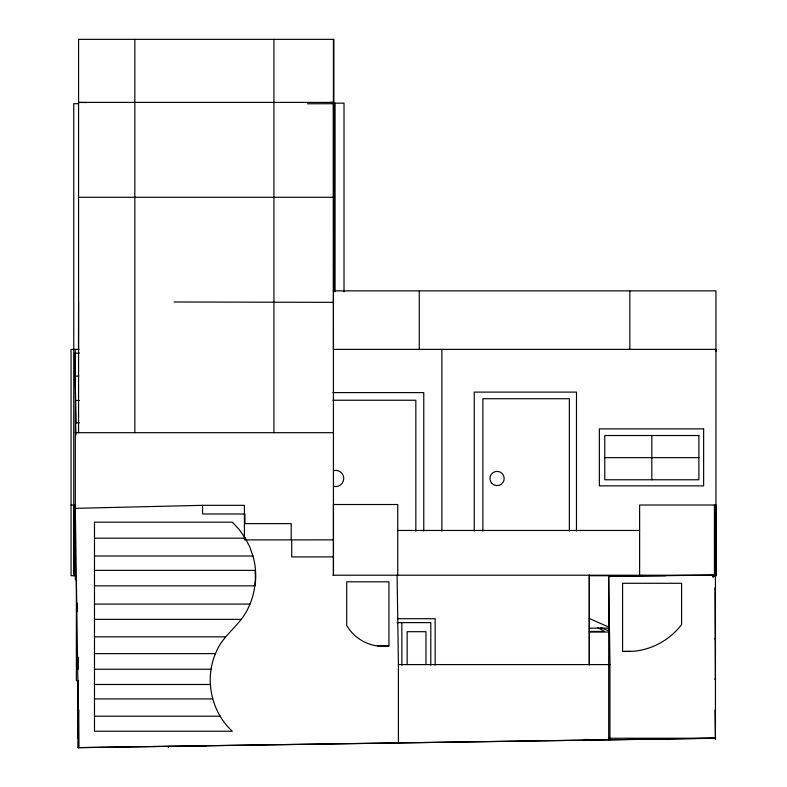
<?xml version="1.0" encoding="UTF-8"?>
<svg xmlns="http://www.w3.org/2000/svg" width="787" height="787" viewBox="0 0 787 787"><rect width="100%" height="100%" fill="white"/><g stroke="black" fill="none" stroke-linecap="round" stroke-linejoin="round"><path stroke-width="1.18" d="M78.503 349.369L78.572 301.785M73.752 575.72L73.752 103.697L78.493 103.697L78.572 102.418L333.403 102.418L333.403 39.35M397.74 575.218L397.74 504.516L333.442 504.516L333.442 575.218L333.403 102.418L330.048 102.418M333.914 103.697L333.658 103.186M335.085 291.8L335.085 103.146M344.017 291.8L344.017 103.146L333.403 103.186M441.871 531.028L441.871 349.369M589.296 664.69L589.296 575.218L589.296 664.926M639.624 575.218L639.624 505.018L715.944 505.018L715.944 506.434M712.265 575.72L715.944 575.72L715.944 505.972M715.944 351.405L715.944 349.369L333.344 349.369M388.945 645.901L376.56 645.812A42.124 42.124 0 0 1 346.723 625.537L346.723 581.809L388.945 581.809L388.945 645.901L377.376 645.901M79.428 353.107L74.539 353.225L76.201 422.885M75.08 376.107L78.749 376.019M75.67 400.514L79.339 400.426M79.339 422.816L75.65 422.894L75.946 434.945M75.316 508.333L202.554 505.333L244.413 505.333L244.413 539.892L291.21 539.892L291.21 523.64L244.924 523.64L244.924 513.98L202.554 513.98L202.554 505.333M154.626 746.529L154.026 746.529M77.943 680.627L77.913 747.65L714.803 738.236M77.913 747.65L715.442 738.236L714.99 710.002M78.543 747.65L78.848 709.943M154.478 746.529L153.918 746.529M78.493 39.35L333.914 39.35L333.895 291.593M333.403 103.697L333.442 349.369M78.572 197.281L333.442 197.281M333.344 264.54L333.895 264.54M333.442 290.875L715.944 290.875L715.944 575.72M79.005 349.369L71.056 349.369L71.056 575.72L76.152 575.72M332.94 392.605L423.77 392.605L423.77 531.097M332.921 400.239L415.841 400.239L415.841 531.166M75.316 432.683L333.403 432.683M604.77 457.65L698.876 457.65M71.056 505.018L74.509 505.018L74.509 536.045M397.74 530.458L639.624 530.458M714.419 536.045L715.944 536.045M94.489 538.19L245.259 538.19L239.179 529.484L232.322 522.174L94.489 522.174L94.489 731.231L232.322 731.231C211.064 711.802 204.207 678.925 215.923 652.62C221.914 637.106 236.385 627.741 244.983 614.008C252.932 600.943 256.493 585.607 255.037 570.378L94.489 570.378M333.422 539.862L291.711 539.892L291.721 556.93L333.432 556.901M94.489 556.006L252.981 556.006A73.24 73.24 0 0 1 255.027 585.843L94.489 585.843M73.752 575.218L74.499 575.218M332.911 575.218L715.944 575.218M589.296 575.72L665.546 575.72M609.945 576.517L608.695 576.517L608.695 739.8L609.945 739.8L609.945 661.454L608.695 576.517L713.012 574.982L713.032 577.432M713.032 576.517L715.422 576.517M94.489 604.082L249.981 604.082M397.602 618.7L435.152 618.7L435.152 665.054M94.489 619.339L241.206 619.339M397.081 622.625L430.794 622.625L430.794 665.202M589.296 628.144L608.735 628.144M589.296 631.44L604.554 631.44L597.431 627.406M589.296 632.04L609.315 632.04M94.489 636.84L225.525 636.84M714.93 638.798L715.442 638.798M622.576 651.449L633.82 651.262A68.607 68.607 0 0 0 681.581 624.603L681.581 583.285L622.576 583.285L622.576 651.449L630.535 651.449M94.489 653.633L215.569 653.633M397.101 575.218L398.419 664.582L609.945 664.582M94.489 669.225L211.142 669.225M714.635 679.122L715.442 679.122L714.99 587.889M78.7 680.745L76.369 680.745L76.369 579.812M94.489 684.483L210.424 684.483M94.489 698.905L212.687 698.905M94.489 716.2L220.134 716.2M714.635 738.236L715.442 738.236L608.695 738.236M77.913 738.236L78.051 680.539M584.377 739.514L589.296 739.514M181.581 746.125L206.302 746.125M174.055 301.992L333.403 302.346M600.481 627.465L608.312 630.672M589.296 618.474L608.981 627.17M244.983 537.669L249.617 546.562L252.981 556.006M78.188 657.617L78.326 662.3M77.382 603.098L77.51 611.686M77.943 657.056L78.12 669.314M75.306 508.333L78.857 747.65M715.442 575.218L715.442 739.514M714.419 505.018L714.419 575.218M651.823 435.526L651.823 479.775M642.192 575.218L642.192 575.72M629.836 290.875L629.836 349.369M576.487 530.969L576.487 392.103L474.246 392.103L474.246 530.969M569.345 531.087L569.345 398.714L482.874 398.714L482.874 531.087M425.964 664.661L425.964 631.695L407.145 631.695L407.145 664.661M419.274 290.875L419.274 349.369M401.842 622.625L401.842 665.202M398.419 664.582L398.419 742.928M273.915 39.35L273.915 432.683M168.369 747.138L168.369 747.65M134.833 39.35L134.833 432.683M78.572 39.35L78.572 432.683M75.316 349.369L75.306 579.812M74.263 505.018L74.263 575.218M333.442 103.697A189.736 2.027 0.3 0 1 307.52 103.776M86.895 102.536A189.736 2.027 0.3 0 1 78.572 102.418M333.501 470.616A8.136 8.136 0 0 1 343.742 478.476A8.136 8.136 0 0 1 333.501 486.336M703.627 428.885L599.36 428.885L599.36 485.854L703.627 485.854L703.627 428.885M698.876 435.526L604.77 435.526L604.77 479.775L698.876 479.775L698.876 435.526M492.032 483.513A7.122 7.122 0 0 0 503.946 480.316A7.122 7.122 0 0 0 495.23 471.6A7.122 7.122 0 0 0 492.032 483.513"/></g></svg>
